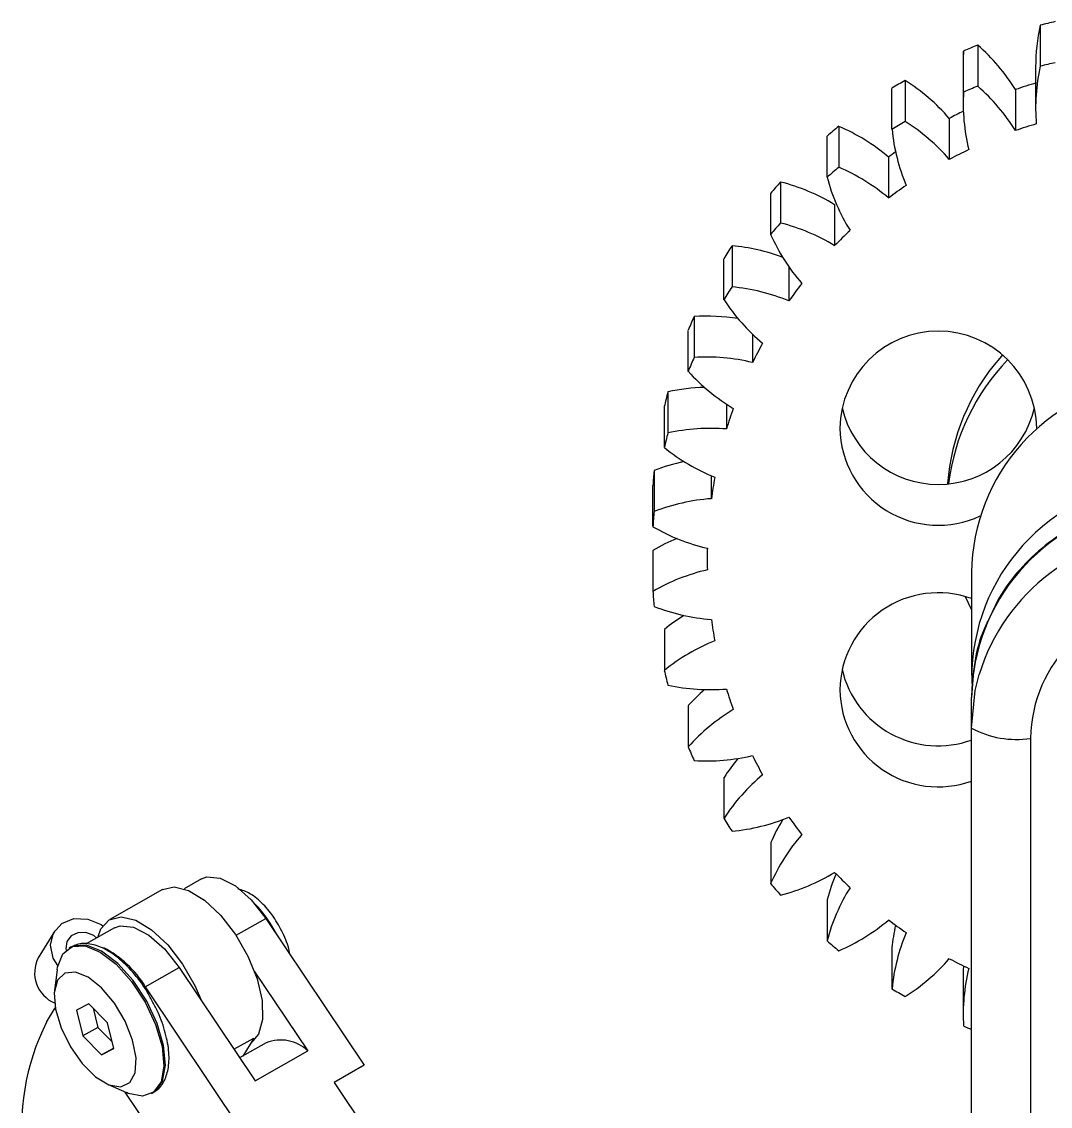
# Model space of a CAD drawing. Header units: millimetres. Extents: x -294 to 2792, y 5 to 1659.
# Drawn here: x 361.52 to 371.97, y 565.61 to 576.64 of the extents above; entities that cross this region are included whole.
import ezdxf

# ---------------------------------------------------------------- set-up
doc = ezdxf.new("R2010")
doc.units = ezdxf.units.MM
doc.layers.get('0').update_dxf_attribs({"lineweight": 18})

msp = doc.modelspace()

# ---------------------------------------------------------------- linework, layer by layer
at = {"color": 7, "linetype": 'Continuous', "lineweight": 25}
for p, q in [((371.872, 576.185), (371.872, 576.602)), ((371.236, 576.398), (371.236, 575.981)), ((371.092, 575.923), (371.092, 576.339)), ((371.088, 576.219), (371.088, 575.802)), ((371.824, 576.175), (371.824, 575.758)), ((370.497, 576.041), (370.497, 575.624)), ((370.364, 575.544), (370.364, 575.96)), ((371.619, 575.948), (371.619, 575.531)), ((370.946, 575.655), (370.946, 575.238)), ((369.704, 575.057), (369.704, 575.474)), ((369.823, 575.574), (369.823, 575.157)), ((370.328, 575.262), (370.328, 574.845)), ((369.232, 575.008), (369.232, 574.592)), ((369.131, 574.475), (369.131, 574.892)), ((369.781, 574.778), (369.781, 574.362)), ((368.738, 574.359), (368.738, 573.943)), ((368.656, 573.812), (368.656, 574.228)), ((369.316, 574.145), (369.316, 573.8)), ((368.353, 573.642), (368.353, 573.225)), ((368.293, 573.083), (368.293, 573.5)), ((368.947, 573.459), (368.947, 573.173)), ((371.488, 573.251), (371.46, 573.219)), ((368.087, 572.874), (368.087, 572.457)), ((368.05, 572.308), (368.05, 572.725)), ((368.682, 572.749), (368.682, 572.498)), ((367.946, 572.075), (367.946, 571.658)), ((368.527, 572.021), (368.527, 571.79)), ((367.934, 571.505), (367.934, 571.922)), ((368.486, 571.286), (368.486, 571.176)), ((367.934, 571.264), (367.934, 570.847)), ((371.173, 571.037), (371.173, 569.995)), ((371.173, 570.664), (371.111, 570.793)), ((368.05, 570.46), (368.05, 570.044)), ((371.173, 569.457), (371.173, 569.769)), ((368.293, 569.685), (368.293, 569.269)), ((371.173, 554.969), (371.173, 569.457)), ((371.773, 569.353), (371.773, 555.531)), ((368.656, 568.957), (368.656, 568.54)), ((369.131, 568.294), (369.131, 567.877)), ((363.344, 567.924), (363.168, 567.825)), ((362.949, 567.816), (362.412, 567.513)), ((369.704, 567.711), (369.704, 567.295)), ((362.462, 567.426), (362.174, 567.263)), ((363.697, 567.351), (364, 567.522)), ((364, 567.522), (365, 566.03)), ((361.85, 567.391), (361.686, 567.122)), ((362.015, 567.231), (362, 567.222)), ((370.364, 567.225), (370.364, 566.808)), ((361.877, 567), (361.851, 566.791)), ((362.773, 566.829), (363.118, 567.024)), ((363.118, 567.024), (363.89, 565.872)), ((363.882, 566.988), (364.427, 566.176)), ((371.088, 566.966), (371.088, 566.55)), ((362.773, 566.829), (363.773, 565.336)), ((362.201, 566.656), (362.075, 566.589)), ((362.39, 566.463), (362.201, 566.656)), ((361.77, 566.468), (361.859, 566.614)), ((362.075, 566.589), (362.14, 566.328)), ((362.245, 566.611), (362.293, 566.415)), ((362.454, 566.202), (362.39, 566.463)), ((362.293, 566.415), (362.14, 566.328)), ((362.14, 566.328), (362.329, 566.135)), ((362.293, 566.415), (362.438, 566.267)), ((363.675, 566.193), (363.877, 566.307)), ((364.002, 566.258), (363.733, 566.106)), ((363.877, 566.307), (363.765, 566.124)), ((362.454, 566.205), (362.329, 566.135)), ((362.329, 566.135), (362.454, 566.202)), ((363.89, 565.872), (364.427, 566.176)), ((365, 566.03), (364.694, 565.856)), ((362.39, 565.837), (362.582, 565.752)), ((364.694, 565.856), (365.603, 564.499)), ((363.247, 564.747), (362.57, 565.757)), ((362.6, 565.744), (362.582, 565.752)), ((362.836, 565.742), (362.852, 565.751)), ((362.844, 565.747), (362.852, 565.751))]:
    msp.add_line(p, q, dxfattribs=at)
for points in [[(371.092, 576.339), (371.089, 576.266), (371.088, 576.219)], [(371.173, 569.457), (371.211, 569.841), (371.251, 570.003)], [(363.344, 567.924), (363.399, 567.945), (363.535, 567.933), (363.691, 567.853), (363.851, 567.711), (364, 567.522)], [(362.949, 567.816), (363.066, 567.844), (363.213, 567.808), (363.375, 567.71), (363.538, 567.557), (363.69, 567.361), (363.817, 567.139), (363.91, 566.908), (363.961, 566.687), (363.966, 566.495), (363.924, 566.345), (363.845, 566.255)], [(362.292, 567.33), (362.323, 567.417), (362.408, 567.51), (362.529, 567.54), (362.676, 567.505), (362.838, 567.407), (363.002, 567.253), (363.153, 567.058), (363.281, 566.836), (363.346, 566.685)], [(361.885, 567.043), (361.839, 567.119), (361.811, 567.251), (361.841, 567.376), (361.925, 567.471), (362.048, 567.521), (362.19, 567.517), (362.326, 567.46), (362.343, 567.449)], [(362.462, 567.426), (362.517, 567.446), (362.653, 567.435), (362.809, 567.354), (362.969, 567.213), (363.118, 567.024)], [(362.281, 567.323), (362.249, 567.348), (362.17, 567.379), (362.089, 567.378), (362.02, 567.346), (361.977, 567.289), (361.965, 567.215), (361.968, 567.199)], [(361.877, 567), (361.882, 567.029), (361.935, 567.163), (362.031, 567.236), (362.162, 567.243), (362.315, 567.181), (362.477, 567.058), (362.635, 566.883), (362.773, 566.673), (362.879, 566.446), (362.945, 566.222), (362.963, 566.021), (362.934, 565.861), (362.858, 565.757), (362.744, 565.717), (362.6, 565.744)], [(362.852, 565.751), (362.874, 565.765), (362.949, 565.87), (362.979, 566.03), (362.96, 566.231), (362.894, 566.455), (362.788, 566.682), (362.65, 566.892), (362.493, 567.066), (362.33, 567.19), (362.177, 567.251), (362.046, 567.245), (362.015, 567.231)], [(362.404, 565.831), (362.524, 565.811), (362.616, 565.854), (362.67, 565.955), (362.68, 566.105), (362.645, 566.285), (362.569, 566.478), (362.46, 566.662), (362.33, 566.817), (362.192, 566.926), (362.063, 566.978), (361.955, 566.967), (361.881, 566.894), (361.849, 566.766), (361.861, 566.599), (361.918, 566.41), (362.012, 566.219), (362.133, 566.047), (362.269, 565.913), (362.404, 565.831)], [(371.09, 567.041), (371.088, 566.993), (371.088, 566.966)]]:
    msp.add_lwpolyline(points, dxfattribs=at)
for centre, radius, start, end in [((373.765, 576.175), 1.941, 167.3048, 179.9981), ((373.171, 571.445), 5.318, 102.4629, 104.1416), ((373.164, 571.466), 5.296, 111.3499, 113.0332), ((369.938, 574.907), 1.977, 31.7623, 48.9601), ((373.765, 575.758), 1.941, 167.3036, 184.7178), ((373.171, 571.028), 5.318, 102.4629, 104.1416), ((373.15, 571.493), 5.265, 120.2657, 121.9555), ((369.439, 574.353), 1.991, 40.8049, 57.9209), ((373.029, 575.802), 1.941, 176.4426, 193.8551), ((373.164, 571.049), 5.296, 111.3499, 113.0332), ((369.938, 574.49), 1.977, 31.7623, 48.9601), ((373.169, 571.469), 4.739, 106.3993, 109.0883), ((373.159, 571.492), 4.714, 116.0395, 117.996), ((373.15, 571.076), 5.265, 120.2657, 121.9555), ((369.439, 573.937), 1.991, 40.8049, 57.9209), ((373.169, 571.052), 4.739, 106.3993, 109.0883), ((373.13, 571.522), 5.23, 129.2186, 130.9161), ((369.035, 573.73), 2.005, 49.803, 66.8415), ((372.3, 575.733), 1.945, 185.5869, 202.9718), ((373.143, 571.519), 4.683, 125.8522, 126.9391), ((373.16, 571.074), 4.715, 115.2977, 117.9958), ((373.13, 571.105), 5.23, 129.2186, 130.9161), ((369.035, 573.314), 2.005, 49.803, 66.8415), ((371.594, 575.554), 1.954, 194.7218, 212.0562), ((373.103, 571.549), 5.192, 138.2135, 139.9192), ((368.735, 573.054), 2.016, 58.7572, 75.7298), ((373.144, 571.1), 4.685, 124.2291, 126.9387), ((373.103, 571.132), 5.192, 138.2135, 139.9192), ((368.735, 572.637), 2.016, 58.7572, 75.7298), ((370.928, 575.269), 1.965, 203.8339, 221.1002), ((373.123, 571.125), 4.652, 133.2003, 135.9226), ((373.075, 571.57), 5.157, 147.2511, 148.9646), ((368.547, 572.343), 2.026, 69.5946, 84.5954), ((373.075, 571.153), 5.157, 147.2511, 148.9646), ((368.547, 571.926), 2.025, 67.6722, 84.5966), ((373.098, 571.147), 4.619, 142.2143, 144.9496), ((370.318, 574.887), 1.979, 212.9123, 230.0997), ((373.048, 571.584), 5.127, 156.3281, 158.0483), ((368.475, 571.615), 2.03, 80.8692, 93.4532), ((370.835, 572.493), 1, 0.6899, 179.3101), ((373.073, 571.162), 4.59, 151.2701, 154.0171), ((373.048, 571.167), 5.127, 156.3281, 158.0483), ((368.475, 571.199), 2.03, 76.5564, 93.4548), ((373.12, 571.78), 2.197, 139.0802, 175.7697), ((373.126, 571.673), 2.203, 136.019, 172.9698), ((369.776, 574.416), 1.993, 221.9493, 239.0551), ((373.175, 571.01), 2.003, 16.0313, 179.216), ((373.027, 571.591), 5.105, 165.437, 167.1621), ((368.52, 570.892), 2.029, 91.7357, 102.3192), ((370.835, 572.937), 1.003, 192.8771, 347.1229), ((373.051, 571.172), 4.566, 160.3624, 163.1189), ((368.52, 570.474), 2.03, 85.421, 102.3178), ((370.834, 572.518), 0.999, 180.7338, 295.2819), ((373.027, 571.174), 5.105, 165.437, 167.1621), ((369.315, 573.866), 2.006, 230.9417, 247.9711), ((368.678, 570.189), 2.023, 102.2251, 111.2048), ((373.016, 571.593), 5.093, 174.567, 176.2947), ((373.037, 571.175), 4.551, 169.4822, 172.2448), ((373.176, 569.97), 2.001, 12.0952, 183.1147), ((368.678, 569.769), 2.026, 94.279, 111.1989), ((373.176, 569.742), 2.003, 19.321, 179.2082), ((373.016, 571.176), 5.093, 174.567, 176.2947), ((368.946, 573.25), 2.018, 239.8906, 256.856), ((373.173, 569.423), 2.007, 17.8024, 163.2164), ((368.944, 569.523), 2.013, 112.3403, 120.1199), ((373.032, 571.176), 4.546, 178.6177, 181.3823), ((368.946, 569.101), 2.018, 103.144, 120.1094), ((373.016, 571.176), 5.093, 183.7053, 185.433), ((370.833, 569.834), 0.999, 70.1181, 179.2872), ((373.173, 569.337), 1.4, 0.657, 179.343), ((368.678, 572.583), 2.026, 248.8011, 265.721), ((369.311, 568.908), 2, 122.0641, 129.072), ((373.037, 571.176), 4.551, 187.7552, 190.5178), ((369.315, 568.486), 2.006, 112.0289, 129.0583), ((373.027, 571.178), 5.105, 192.8379, 194.563), ((370.833, 570.279), 1.002, 192.9175, 289.8106), ((368.52, 571.878), 2.03, 257.6822, 274.579), ((369.77, 568.359), 1.985, 131.3614, 138.0662), ((373.051, 571.18), 4.566, 196.8811, 199.6376), ((370.833, 569.859), 0.999, 180.7128, 289.8819), ((369.776, 567.936), 1.993, 120.9449, 138.0507), ((371.627, 570.295), 0.953, 241.5184, 278.7795), ((373.048, 571.185), 5.127, 201.9517, 203.6719), ((368.475, 571.153), 2.03, 266.5452, 283.4436), ((370.312, 567.886), 1.971, 140.1814, 147.1032), ((373.073, 571.189), 4.59, 205.9829, 208.7299), ((370.318, 567.465), 1.979, 129.9003, 147.0877), ((373.075, 571.199), 5.157, 211.0354, 212.7489), ((368.547, 570.425), 2.025, 275.4034, 292.3278), ((370.923, 567.502), 1.959, 148.4525, 156.1798), ((373.098, 571.205), 4.619, 215.0504, 217.7857), ((370.928, 567.083), 1.965, 138.8998, 156.1661), ((368.735, 569.714), 2.016, 284.2702, 301.2428), ((371.59, 567.217), 1.949, 157.0657, 165.289), ((373.123, 571.227), 4.652, 224.0774, 226.7997), ((373.103, 571.22), 5.192, 220.0808, 221.7865), ((371.594, 566.798), 1.954, 147.9438, 165.2782), ((363.05, 566.841), 1.179, 26.4099, 44.4813), ((369.035, 569.038), 2.005, 293.1585, 310.197), ((373.144, 571.252), 4.685, 233.0613, 235.7709), ((372.296, 567.036), 1.942, 167.5665, 174.4203), ((372.3, 566.619), 1.945, 157.0282, 174.4131), ((361.866, 566.282), 1.06, 31.0847, 62.6706), ((373.13, 571.247), 5.23, 229.0839, 230.7814), ((361.982, 566.97), 0.333, 152.6752, 246.9382), ((369.439, 568.415), 1.991, 302.0791, 319.1951), ((373.16, 571.277), 4.715, 242.0042, 244.7023), ((373.029, 566.55), 1.941, 166.1449, 183.5574), ((373.15, 571.276), 5.265, 238.0445, 239.7343), ((363.846, 565.413), 2.328, 153.0658, 188.4229), ((373.164, 571.302), 5.295, 246.9667, 247.9146), ((364.151, 565.89), 0.397, 46.0156, 111.9871)]:
    msp.add_arc(centre, radius, start, end, dxfattribs=at)
for points, knots in [([(375.06, 570.408), (375.029, 570.494), (374.958, 570.689), (374.778, 570.965), (374.541, 571.228), (374.258, 571.444), (373.942, 571.607), (373.601, 571.713), (373.246, 571.757), (372.889, 571.739), (372.54, 571.658), (372.212, 571.517), (371.913, 571.32), (371.657, 571.074), (371.467, 570.826), (371.389, 570.651), (371.359, 570.584)], [0, 0, 0, 0, 0.274121, 0.629241, 0.984545, 1.340128, 1.696046, 2.052313, 2.408904, 2.765753, 3.122759, 3.479788, 3.836724, 4.193458, 4.549904, 4.771423, 4.771423, 4.771423, 4.771423]), ([(371.359, 570.584), (371.338, 570.545), (371.264, 570.4), (371.194, 570.124), (371.18, 569.888), (371.173, 569.769)], [0, 0, 0, 0, 0.1339908, 0.4881736, 0.8470153, 0.8470153, 0.8470153, 0.8470153]), ([(364.242, 567.162), (364.241, 567.166), (364.235, 567.226), (364.185, 567.352), (364.094, 567.524), (363.973, 567.673), (363.846, 567.781), (363.757, 567.81), (363.716, 567.823)], [0, 0, 0, 0, 0.0136826, 0.1938906, 0.3719437, 0.5506994, 0.7333953, 0.8900617, 0.8900617, 0.8900617, 0.8900617]), ([(362.836, 566.695), (362.819, 566.729), (362.765, 566.831), (362.648, 566.982), (362.497, 567.13), (362.342, 567.23), (362.198, 567.271), (362.084, 567.27), (362.035, 567.235), (362.021, 567.224)], [0, 0, 0, 0, 0.095666, 0.286651, 0.478974, 0.674613, 0.85336, 1.015311, 1.083125, 1.083125, 1.083125, 1.083125]), ([(362.838, 565.751), (362.854, 565.758), (362.911, 565.781), (362.974, 565.873), (363.016, 566.01), (363.018, 566.182), (362.976, 566.382), (362.913, 566.561), (362.856, 566.661), (362.836, 566.695)], [0, 0, 0, 0, 0.067087, 0.230434, 0.395703, 0.578287, 0.769935, 0.960001, 1.054152, 1.054152, 1.054152, 1.054152])]:
    msp.add_open_spline(points, degree=3, knots=knots, dxfattribs=at)

doc.saveas('drawing.dxf')
